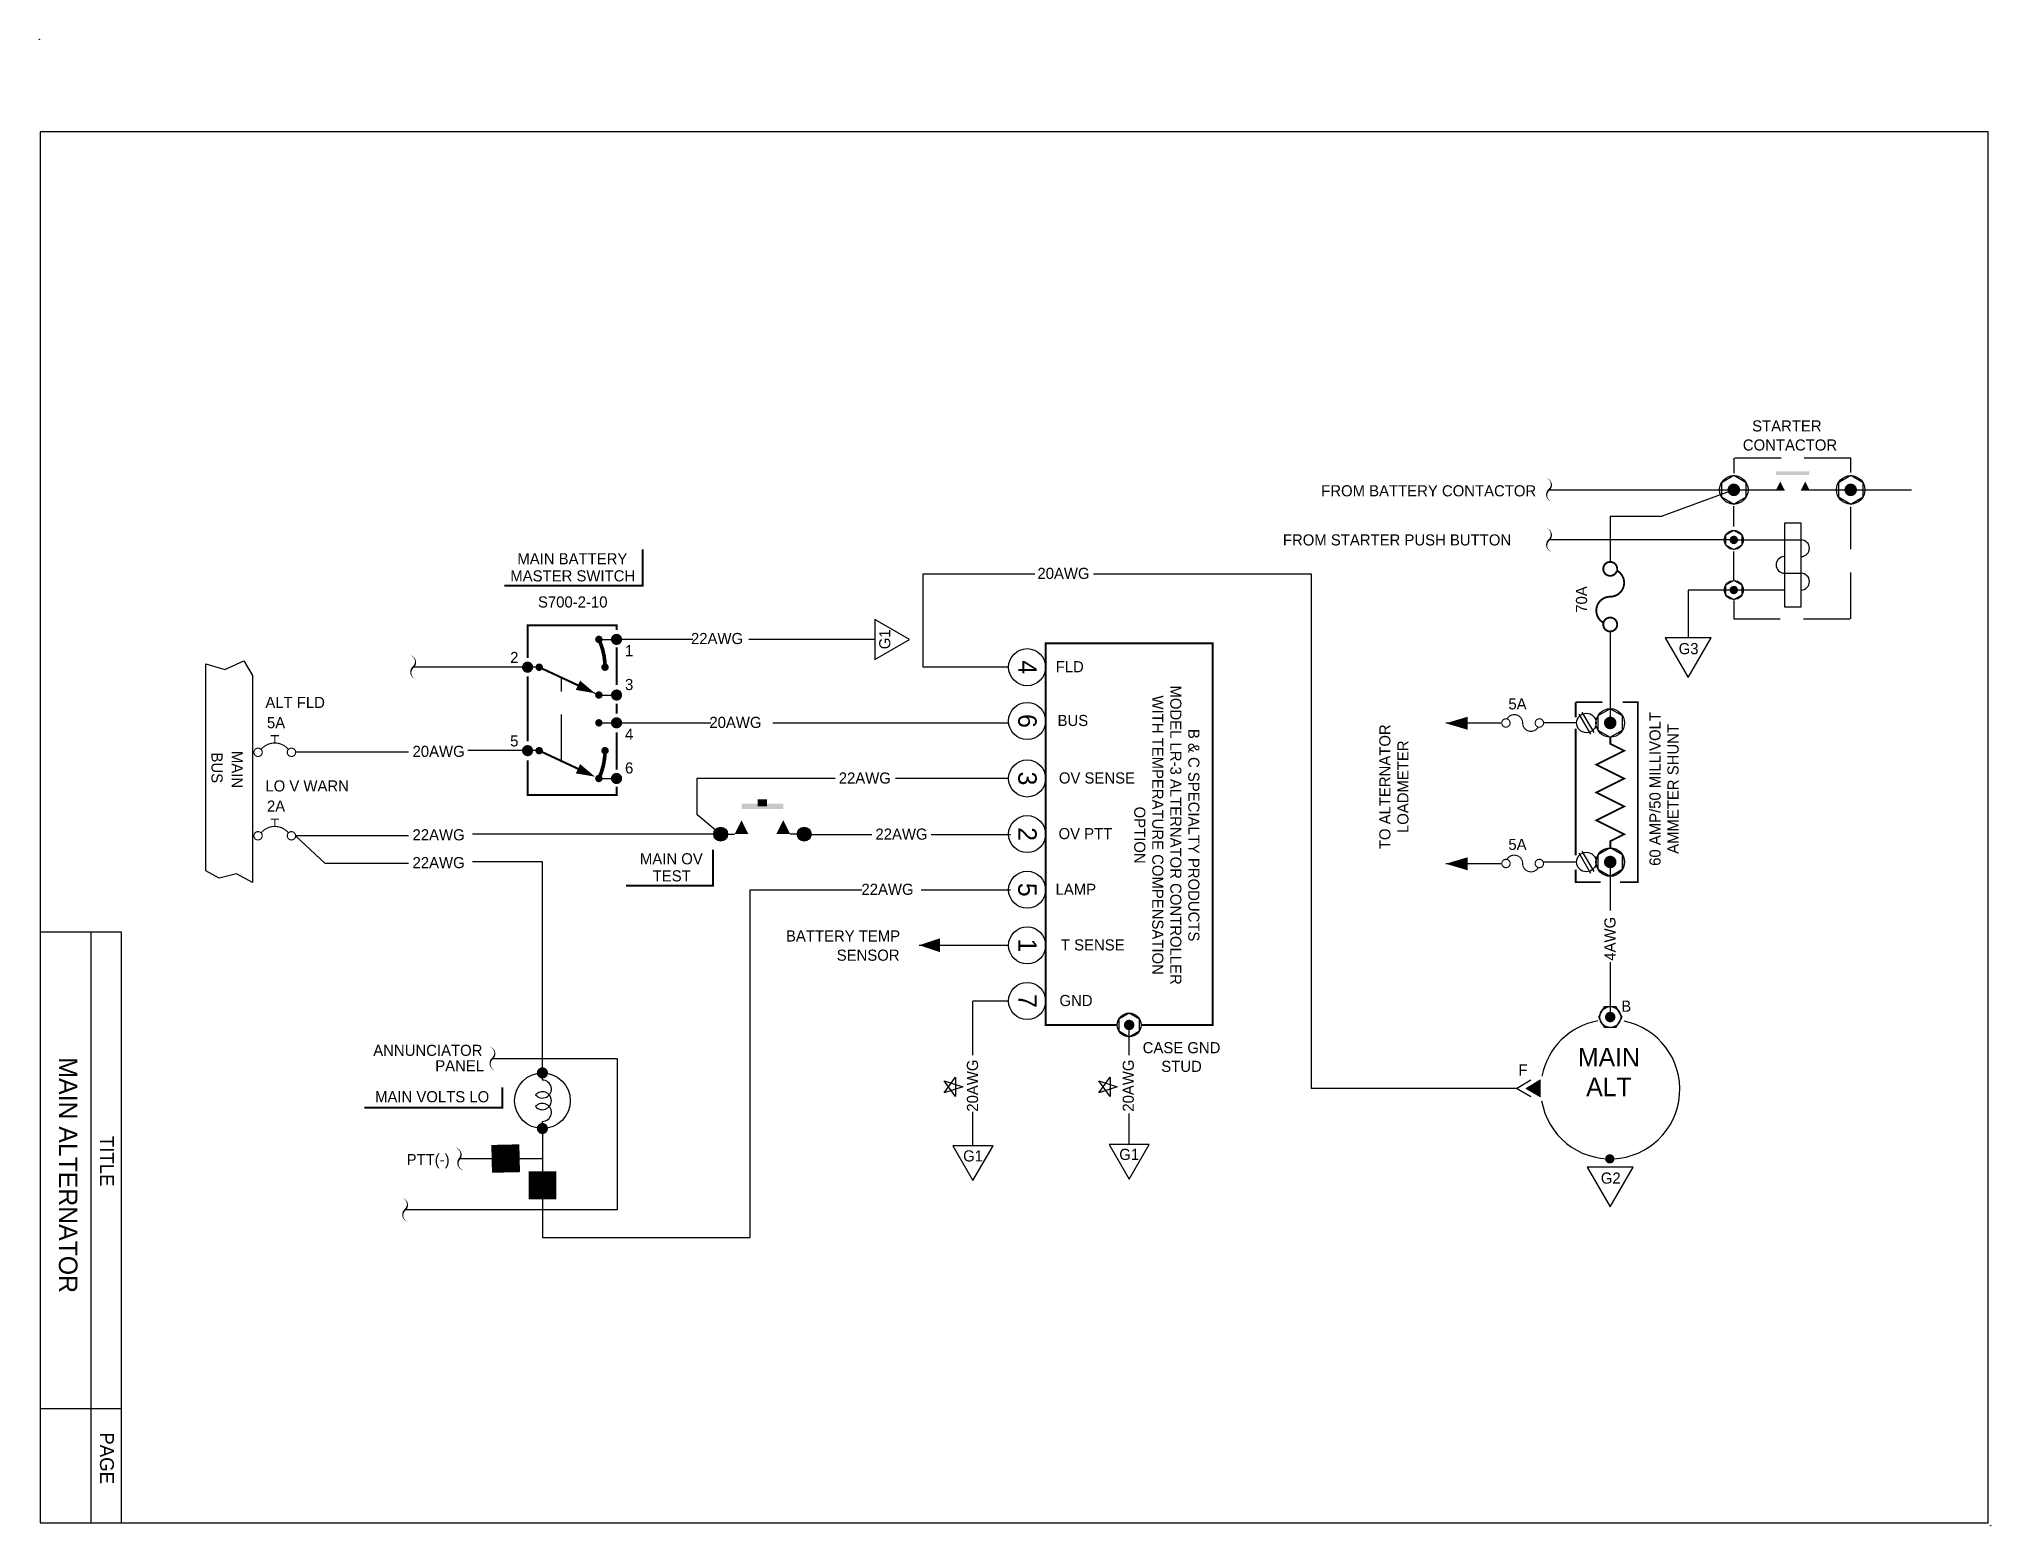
# Model space of a CAD drawing. Header units: inches. Extents: x 0 to 10.5, y 0 to 8.
import ezdxf
from ezdxf.enums import TextEntityAlignment as Align

# ---------------------------------------------------------------- set-up
doc = ezdxf.new("R2010")
doc.units = ezdxf.units.IN
doc.header["$MEASUREMENT"] = 0
doc.linetypes.add('HIDDEN', pattern=[0.375, 0.25, -0.125])

# ---------------------------------------------------------------- blocks, each defined once
blk = doc.blocks.new('S2TL1-10')
for p, q in [((0.3842998476689017, 0.5999610244477402), (0.4795713911348214, 0.5999610244477402)), ((0.06254022625092404, 0.4499999999999984), (-0.01499999999999968, 0.4499999999999984)), ((0.3842998476689017, 0.2999610244477413), (0.06254022625092404, 0.4499999999999993)), ((0.3842998476689017, 0.2999610244477413), (0.4795713911348214, 0.2999610244477413)), ((0.3842998476689017, 0.149961024447741), (0.4795713911348214, 0.149961024447741)), ((0.06254022625092404, 0), (-0.01499999999999968, 0)), ((0.3842998476689017, -0.1500389755522589), (0.4795713911348214, -0.1500389755522589))]:
    blk.add_line(p, q)
at = {"linetype": 'HIDDEN'}
blk.add_line((0.1821650436394542, -0.05578196845366645), (0.1821650436394542, 0.3942180315463331), dxfattribs=at)
at = {"const_width": 0.0110390673}
for points in [[(0, 0.4991622311380888), (0, 0.6757960130032563), (0.4795713911348214, 0.6757960130032563), (0.4795713911348214, 0.6511429115679288)], [(0.4795713911348214, 0.5572724913024394), (0.4795713911348214, 0.3538865807272125)], [(0.06254022625092404, 0.4499999999999993), (0.3017898610279852, 0.3384360630926686)], [(0, 0.04992521986753262), (0, 0.4008217908599572)], [(0.4795713911348214, 0.2533111304427598), (0.4795713911348214, 0.1996708902910513)], [(0.06254022625092404, 0), (0.3017898610279852, -0.1115639369073307)], [(0.4795713911348214, 0.09909544000659865), (0.4795713911348214, -0.1020554605623072)], [(0, -0.05288524042324139), (0, -0.2384590623136935), (0.4795713911348214, -0.2384590623136935), (0.4795713911348214, -0.1945783528546885)]]:
    blk.add_lwpolyline(points, dxfattribs=at)
for points, const_width in [([(0.3742998476689019, 0.5999610244477402, 1), (0.3942998476689015, 0.5999610244477402, 1)], 0.02), ([(0.4645713911348217, 0.5999610244477402, 1), (0.4945713911348211, 0.5999610244477402, 1)], 0.03), ([(-0.01499999999999968, 0.4499999999999984, 1), (0.01499999999999968, 0.4499999999999984, 1)], 0.03), ([(0.05254022625092425, 0.4499999999999984, 1), (0.07254022625092382, 0.4499999999999984, 1)], 0.02), ([(0.4075297441769603, 0.4499293523069499, 1), (0.4275297441769599, 0.4499293523069499, 1)], 0.02), ([(0.3742998476689019, 0.2999610244477413, 1), (0.3942998476689015, 0.2999610244477413, 1)], 0.02), ([(0.4645713911348217, 0.2999610244477413, 1), (0.4945713911348211, 0.2999610244477413, 1)], 0.03), ([(0.3742998476689019, 0.149961024447741, 1), (0.3942998476689015, 0.149961024447741, 1)], 0.02), ([(0.4645713911348217, 0.149961024447741, 1), (0.4945713911348211, 0.149961024447741, 1)], 0.03), ([(-0.01499999999999968, 0, 1), (0.01499999999999968, 0, 1)], 0.03), ([(0.05254022625092425, 0, 1), (0.07254022625092382, 0, 1)], 0.02), ([(0.407529751206881, -8.881784197001252e-16, 1), (0.4275297512068805, -8.881784197001252e-16, 1)], 0.02), ([(0.3742998476689019, -0.1500389755522589, 1), (0.3942998476689015, -0.1500389755522589, 1)], 0.02), ([(0.4645713911348217, -0.1500389755522589, 1), (0.4945713911348211, -0.1500389755522589, 1)], 0.03)]:
    blk.add_lwpolyline(points, format="xyb", close=True, dxfattribs=dict(const_width=const_width))
at = {"const_width": 0.02}
for points in [[(0.3842699970349495, 0.5998837605869438, -0.1094674618432523), (0.4175297441769601, 0.4499293523069499, -0.1094674618432523)], [(0.4175297512068807, -8.881784197001252e-16, -0.1094674618432523), (0.3842998476689088, -0.149961024447725, -0.1094674618432523)]]:
    blk.add_lwpolyline(points, format="xyb", dxfattribs=at)
for points in [[(0.3632296119820788, 0.3097862367076392, 0, 0.05519533649999999, 0), (0.2716940650413555, 0.3524699632395052, 0.05519533649999999, 0.05519533649999999, 0)], [(0.3632296119820788, -0.140213763292361, 0, 0.05519533649999999, 0), (0.2716940650413555, -0.09753003676049499, 0.05519533649999999, 0.05519533649999999, 0)]]:
    blk.add_lwpolyline(points, format="xyseb")
for s, p in [('2', (-0.07154786356330689, 0.4725569742677891)), ('1', (0.5476679523527164, 0.5090297782851234)), ('3', (0.5476679523527164, 0.3266657581984518)), ('4', (0.5476679523527164, 0.05902977828512412)), ('5', (-0.07154786356330689, 0.0225569742677898)), ('6', (0.5476679523527164, -0.1233342418015484))]:
    blk.add_text(s, height=0.06).set_placement(p, align=Align.CENTER)
blk = doc.blocks.new('LAMP')
for p, q in [((0, 0), (0.03877701951980583, 0)), ((0.2612229804801958, 0), (0.3000000000000007, 0))]:
    blk.add_line(p, q)
at = {"const_width": 0.03}
for points in [[(-0.01499999999999968, 0, 1), (0.01499999999999968, 0, 1)], [(0.285000000000001, 0, 1), (0.3150000000000004, 0, 1)]]:
    blk.add_lwpolyline(points, format="xyb", close=True, dxfattribs=at)
blk.add_circle((0.1500000000000004, 0), 0.15)
for centre, start, end in [((0.08719172867000857, 0), 180, 49.56020690844326), ((0.1500000000000004, 0), 130.4397930915567, 49.56020690844189), ((0.212808271329993, 0), 130.4397930915589, 0)]:
    blk.add_arc(centre, 0.04841470915020239, start, end)
blk = doc.blocks.new('CUTOFF')
at = {"color": 7}
blk.add_lwpolyline([(-0.1278728342885813, -0.02914608058412682, 0, 0.02, -0.591879645207404), (0, 0, 0.02, 0, 0.591879645207404), (0.1278728342885955, 0.02914608058414103, 0, 0, 0.591879645207404)], format="xyseb", dxfattribs=at)
blk = doc.blocks.new('DIODE')
blk.add_lwpolyline([(0, 0, 0.15, 0.15, 0), (0, -0.02324600182806336, 0, 0.15, 0), (0, -0.1510990118823976, 0.15, 0.15, 0)], format="xyseb")
blk = doc.blocks.new('CB')
at = {"const_width": 0.01}
for points in [[(-0.3047399613886519, -0.03719923071831133, 273.9696988207883), (-0.3052825490245326, -0.0371260646420204, 273.9696988207883)], [(-0.02704903082498689, 0.02597306164975421, 0.4727572666355321), (-0.2729509691754153, 0.02597306164926749, 0.4727572666355321)], [(-0.005842398127015258, -0.03704208935961262, 692.0208592420624), (-0.006056408857205042, -0.03700770070883053, 692.0208592420624)]]:
    blk.add_lwpolyline(points, format="xyb", dxfattribs=at)
for points in [[(-0.1875, 0.1499999999999986), (-0.1125000000000007, 0.1499999999999986)], [(-0.1500000000000021, 0.08409902576697448), (-0.1500000000000021, 0.1499999999999986)]]:
    blk.add_lwpolyline(points, dxfattribs=at)
blk = doc.blocks.new('BBCP')
at = {"color": 7}
blk.add_line((0.8335704026305777, -0.002809025204616233), (0.2235129880566475, -0.002809025204616233), dxfattribs=at)
at = {"color": 7, "xscale": 0.6, "yscale": 0.6, "zscale": 0.6}
blk.add_blockref('CB', (0.2023239641953865, -0.002809025204616233), dxfattribs=at)
blk = doc.blocks.new('5PSTAR')
at = {"color": 7}
blk.add_lwpolyline([(0.05088645330328134, -0.00491099926773586), (-0.04877756179683601, -0.03729380077941968), (0.01281818699031945, 0.04748547422910931), (0.01281818699031945, -0.05730747276458104), (-0.04877756179683956, 0.02747180224394441), (0.05088645330328134, -0.00491099926773586)], dxfattribs=at)
blk = doc.blocks.new('G1')
blk.add_lwpolyline([(-0.10814064147376, 0), (0, -0.1873050853956357), (0.1081406414737529, 0)], close=True)
blk.add_text('G1', height=0.06).set_placement((0.0003153238489090882, -0.08411461235873219), align=Align.CENTER)
blk = doc.blocks.new('ARROWHEAD', base_point=(5.399999999999999, 17.1))
blk.add_lwpolyline([(5.399999999999999, 17.1, 0, 0.075, 0), (5.2875, 17.1, 0.075, 0.075, 0)], format="xyseb")
blk = doc.blocks.new('SPADETERM')
at = {"color": 7}
for p, q in [((0, 0), (-0.09778629398190475, 0.0564569431535098)), ((-0.09778629398190475, -0.0564569431535098), (0, 0)), ((0.06509466086077254, 0), (-0.03269163312113221, 0.0564569431535098)), ((-0.03269163312113221, -0.0564569431535098), (0.06509466086077254, 0))]:
    blk.add_line(p, q, dxfattribs=at)
blk = doc.blocks.new('SPADTERM')
at = {"color": 7, "xscale": 0.8, "yscale": 0.8, "zscale": 0.8, "rotation": 270}
blk.add_blockref('SPADETERM', (0, 0.05207572868861732), dxfattribs=at)
blk = doc.blocks.new('DOT')
at = {"color": 7, "const_width": 0.025}
blk.add_lwpolyline([(-0.01249999999999929, 0, 1), (0.01249999999999929, 0, 1)], format="xyb", close=True, dxfattribs=at)
blk = doc.blocks.new('FUSE')
at = {"const_width": 0.01}
blk.add_lwpolyline([(0.1404259733037172, -0.03625724772812688, -729.2147678623838), (0.1406250000000036, -0.03630921887069505, -0.7745966692415445), (0, 0, 0.7745966692414826), (-0.1406250000000036, 0.03630921887069505, 55.55771820439573), (-0.1380376597728556, 0.03554085559310494, 55.55771820439573)], format="xyb", dxfattribs=at)

msp = doc.modelspace()

# ---------------------------------------------------------------- linework, layer by layer
at = {"color": 7}
for p, q in [((8.139773782053922, 5.586886655212798), (9.135564997972862, 5.586886655212798)), ((9.135564997972862, 5.586886655212798), (8.749050942340856, 5.445241313743271)), ((9.765564997972858, 5.586886655212798), (10.09295021645313, 5.586886655212798)), ((8.469459704303501, 5.445241313743271), (8.469459704303501, 5.197578255134093)), ((8.469459704303501, 5.445241313743271), (8.749050942340856, 5.445241313743271)), ((9.135564997972862, 5.316886655212794), (8.139465189903202, 5.316886655212794)), ((4.766471531902956, 5.134027294582015), (5.367159736978655, 5.134027294582015)), ((4.766471531902956, 4.630578082055539), (4.766471531902956, 5.134027294582015)), ((5.684673510026498, 5.134027294582015), (6.856895353355865, 5.134027294582015)), ((6.856895353355865, 5.134027294582015), (6.856895353355865, 2.35970947030675)), ((9.135564997972862, 5.046886655212798), (8.88902176829159, 5.046886655212798)), ((8.88902176829159, 5.046886655212798), (8.88902176829159, 4.789316365590958)), ((3.523541788127202, 4.780578082055538), (3.134083734625738, 4.780578082055538)), ((4.504663478136683, 4.780578082055538), (3.825580751832588, 4.780578082055538)), ((8.469459704303501, 4.824308420822067), (8.469459704303501, 4.310394712129597)), ((0.8993532976571768, 3.532398147911383), (0.8993532976571768, 4.648855727419237)), ((0.8993532976571768, 4.648855727419237), (1.001651595622146, 4.617406218137326)), ((1.001651595622146, 4.617406218137326), (1.103949893587114, 4.664580482060192)), ((1.103949893587114, 4.664580482060192), (1.151164492647869, 4.585956708855415)), ((2.633384094281224, 4.630617057607797), (2.016615600766015, 4.630617057607797)), ((5.226174189301977, 4.630578082055539), (4.766471531902956, 4.630578082055539)), ((1.151164492647869, 4.585956708855415), (1.151164492647869, 3.469499129347561)), ((3.131617506505128, 4.330578082055535), (3.621966893195575, 4.330578082055535)), ((3.956271137409649, 4.330578082055535), (5.226174189301977, 4.330578082055535)), ((7.880069241383657, 4.328341410188221), (7.582461768940069, 4.328341410188221)), ((4.29109430514819, 4.030578082055538), (3.545345125943994, 4.030578082055538)), ((3.545345125943994, 4.030578082055538), (3.545345125943994, 3.835751731653783)), ((5.226174189301977, 4.030578082055538), (4.617470624477226, 4.030578082055538)), ((3.645075787709471, 3.754332332115272), (3.545345125943994, 3.835751731653783)), ((1.381809688174668, 3.721598809587739), (1.542694772257558, 3.571598809587739)), ((3.674124638892179, 3.730617057607798), (2.336686210238055, 3.730617057607798)), ((4.161540291082742, 3.728103301224468), (4.488803037049435, 3.728103301224468)), ((4.808902888699064, 3.728103301224468), (5.236003599029216, 3.728103301224468)), ((2.71346110472983, 3.580617057607798), (2.336686210238055, 3.580617057607798)), ((2.71346110472983, 2.443040140690138), (2.71346110472983, 3.580617057607798)), ((0.9701751962483094, 3.493086261308996), (0.8993532976571768, 3.532398147911383)), ((1.06460439436982, 3.516673393270429), (0.9701751962483094, 3.493086261308996)), ((1.151164492647869, 3.469499129347561), (1.06460439436982, 3.516673393270429)), ((1.991867102748598, 3.571598809587739), (1.542694772257558, 3.571598809587739)), ((7.880069241383657, 3.570687956995569), (7.582461768940069, 3.570687956995569)), ((8.469459704303501, 3.564959615454914), (8.469459704303501, 3.319579621259098)), ((3.833488804837273, 1.556220503866456), (3.833488804837273, 3.430578082055543)), ((3.833488804837273, 3.430578082055543), (4.435453061774494, 3.430578082055543)), ((4.755552913424124, 3.430578082055543), (5.236003599029216, 3.430578082055543)), ((0.444135094073018, 3.201724300846024), (0.006000076759142384, 3.201724300846038)), ((0.2817599298945751, 0.01683511802018245), (0.2817599298945721, 3.201724300846024)), ((0.4441350940730174, 0.01683511802018245), (0.444135094073018, 3.201724300846024)), ((8.469459704303501, 3.040152568595392), (8.469459704303501, 2.744250939876093)), ((5.226174189301975, 2.830578082055542), (5.034438031492261, 2.830578082055542)), ((5.034438031492261, 2.537944974160229), (5.034438031492261, 2.830578082055542)), ((5.876154835221396, 2.537944974160229), (5.876154835221396, 2.701507269723496)), ((0.2817599298945765, 0.01683511802018245), (0.2817599298945765, 2.441518757915418)), ((7.96341686140539, 2.35970947030675), (6.856895353355865, 2.35970947030675)), ((5.034438031492261, 2.049656889204901), (5.034438031492261, 2.233237000612288)), ((5.876154835221396, 2.057743425646823), (5.876154835221396, 2.224404863503661)), ((2.71346110472983, 2.143040140690137), (2.71346110472983, 1.556220503866456)), ((2.71346110472983, 1.979446835834914), (2.266196079367441, 1.979446835834914)), ((2.71346110472983, 1.556220503866456), (3.833488804837273, 1.556220503866456)), ((0.4441350940730175, 0.6317037704392163), (0.006000076759141913, 0.6317037704392163)), ((0.4441350940730189, 0.6317037704392163), (0.006000076759143269, 0.6317037704392163))]:
    msp.add_line(p, q, dxfattribs=at)
for p, q in [((9.15665615662938, 5.586886655212798), (9.408169987293268, 5.586886655212798)), ((9.49816998729318, 5.586886655212798), (9.765564997972858, 5.586886655212798)), ((9.49816998729318, 5.406886655212443), (9.408169987293268, 5.406886655212443)), ((9.408169987293268, 5.406886655212443), (9.408169987293268, 4.956886655212887)), ((9.49816998729318, 4.956886655212887), (9.49816998729318, 5.406886655212443)), ((9.136167411676906, 5.316886655212524), (9.49816998729318, 5.316886655212524)), ((9.408169987293268, 5.136886655212709), (9.49816998729318, 5.136886655212709)), ((9.408169987293268, 5.046886655212798), (9.135564997972862, 5.046886655212798)), ((9.408169987293268, 4.956886655212887), (9.49816998729318, 4.956886655212887)), ((8.28834786031666, 4.330041855075127), (8.114074136472743, 4.330041855075127)), ((8.36469136071234, 4.268777763443385), (8.301565544843902, 4.378114883796751)), ((8.382011868788032, 4.278777763443383), (8.318886052919593, 4.388114883796749)), ((2.633384094281224, 4.180617057607794), (2.310527880963148, 4.180617057607794)), ((3.711624638892181, 3.730617057607798), (3.749124638892182, 3.730617057607798)), ((4.086624638892181, 3.730617057607798), (4.049124638892179, 3.730617057607798)), ((8.28834786031666, 3.580041855075127), (8.111479123914824, 3.580041855075127)), ((8.36469136071234, 3.518777763443385), (8.301565544843902, 3.628114883796751)), ((8.382011868788032, 3.528777763443383), (8.318886052919593, 3.638114883796749)), ((4.74458686481052, 3.131348710164463), (5.224872510528142, 3.131348710164463))]:
    msp.add_line(p, q)
at = {"color": 3}
msp.add_lwpolyline([(0.0060000767591418, 0.01683511802019666), (10.50600007675914, 0.01683511802019488), (10.50600007675914, 7.516835118020195), (0.006000076759143177, 7.516835118020197)], close=True, dxfattribs=at)
at = {"color": 5, "linetype": 'HIDDEN'}
for points in [[(9.135564997972862, 5.757639878563371), (9.135564997972862, 5.676399351666387)], [(9.765564997972858, 5.679651575776024), (9.765564997972858, 5.757639878563371), (9.135696623680628, 5.757639878563371)], [(9.13404550373478, 5.49915313769095), (9.13404550373478, 5.389039790073472)], [(9.135564997972862, 4.990136733245794), (9.135564997972862, 4.891320315196982), (9.765564997972858, 4.891320315196982), (9.765564997972858, 5.495900913581306)], [(9.13404550373478, 5.254590892963979), (9.13404550373478, 5.101657883215399)]]:
    msp.add_lwpolyline(points, dxfattribs=at)
at = {"color": 7}
for points in [[(9.20213180160882, 5.625319017211115), (9.135564997972862, 5.663751379209426), (9.068998194336897, 5.625319017211115), (9.068998194336897, 5.54845429321448), (9.135564997972862, 5.510021931216162), (9.20213180160882, 5.54845429321448)], [(9.832131801608822, 5.625319017211115), (9.765564997972858, 5.663751379209426), (9.698998194336893, 5.625319017211115), (9.698998194336893, 5.54845429321448), (9.765564997972858, 5.510021931216162), (9.832131801608822, 5.54845429321448)], [(9.1799428670635, 5.342508229878337), (9.135564997972862, 5.368129804543887), (9.091187128882217, 5.342508229878337), (9.091187128882217, 5.291265080547252), (9.135564997972862, 5.265643505881709), (9.1799428670635, 5.291265080547252)], [(9.1799428670635, 5.072508229878341), (9.135564997972862, 5.098129804543884), (9.091187128882217, 5.072508229878341), (9.091187128882217, 5.021265080547256), (9.135564997972862, 4.995643505881706), (9.1799428670635, 5.021265080547256)], [(8.765432557975705, 4.789316365590958), (8.88902176829159, 4.575253574056527), (9.012610978607475, 4.789316365590958)], [(8.402892900667544, 4.291609493076809), (8.469459704303501, 4.253177131078491), (8.536026507939466, 4.291609493076809), (8.536026507939466, 4.368474217073445), (8.469459704303501, 4.406906579071762), (8.402892900667544, 4.368474217073445)], [(8.402892900667544, 3.541609493076809), (8.469459704303501, 3.503177131078491), (8.536026507939466, 3.541609493076809), (8.536026507939466, 3.618474217073445), (8.469459704303501, 3.656906579071762), (8.402892900667544, 3.618474217073445)], [(5.931627171584697, 2.73353423805543), (5.876154835221396, 2.765561206387364), (5.820682498858094, 2.73353423805543), (5.820682498858094, 2.66948030139157), (5.876154835221396, 2.637453333059636), (5.931627171584697, 2.66948030139157)], [(8.437432735971575, 2.799723276239394), (8.40540576763964, 2.7442509398761), (8.437432735971575, 2.688778603512791), (8.501486672635435, 2.688778603512791), (8.533513640967369, 2.7442509398761), (8.501486672635435, 2.799723276239394)], [(8.345897706835713, 1.934417975318926), (8.469486917151597, 1.720355183784495), (8.593076127467482, 1.934417975318926)]]:
    msp.add_lwpolyline(points, close=True, dxfattribs=at)
for points, const_width in [([(9.118689997972877, 5.586886655212798, 1), (9.15243999797284, 5.586886655212798, 1)], 0.03374999999996624), ([(9.74868999797288, 5.586886655212798, 1), (9.782439997972842, 5.586886655212798, 1)], 0.03374999999996624), ([(9.124314997972872, 5.316886655212794, 1), (9.146814997972845, 5.316886655212794, 1)], 0.0224999999999775), ([(9.124314997972872, 5.046886655212798, 1), (9.146814997972845, 5.046886655212798, 1)], 0.0224999999999775), ([(8.486334704303486, 4.330041855075127, 1), (8.452584704303524, 4.330041855075127, 1)], 0.03374999999996624), ([(8.486334704303486, 3.580041855075127, 1), (8.452584704303524, 3.580041855075127, 1)], 0.03374999999996624), ([(8.469459704303501, 2.730188439876105, 1), (8.469459704303501, 2.75831343987608, 1)], 0.02812499999997187), ([(5.862092335221408, 2.701507269723496, 1), (5.890217335221383, 2.701507269723496, 1)], 0.02812499999997187)]:
    msp.add_lwpolyline(points, format="xyb", close=True, dxfattribs=dict(const_width=const_width))
for points in [[(3.253558575521145, 5.2653019639984, 0, 0, 0), (2.508671622137966, 5.2653019639984, 0, 0, 0), (2.508671622137966, 5.070436623233423, 0.01125, 0.01125, 0), (3.253558575521145, 5.070436623233423, 0.01125, 0.01125, 0)], [(3.632952793473487, 3.64757721325493, 0, 0, 0), (3.163603540279162, 3.64757721325493, 0, 0, 0), (3.163603540279162, 3.452711872489953, 0.01125, 0.01125, 0), (3.632952793473487, 3.452711872489953, 0.01125, 0.01125, 0)], [(2.497798026431723, 2.364547436427547, 0, 0, 0), (1.752911073048544, 2.364547436427547, 0, 0, 0), (1.752911073048544, 2.256205678820465, 0.01125, 0.01125, 0), (2.497798026431723, 2.256205678820465, 0.01125, 0.01125, 0)]]:
    msp.add_lwpolyline(points, format="xyseb", close=True)
at = {"color": 7, "const_width": 0.01}
for points in [[(5.732873077041031, 4.759648894387578), (5.426156635221847, 4.759648894387578), (5.426156635221847, 2.701507269723496), (5.812100898557542, 2.701507269723496)], [(5.940208771885256, 2.701507269723496), (6.326153035220951, 2.701507269723496), (6.326153035220951, 4.759648894387578), (5.666222752058022, 4.759648894387578)]]:
    msp.add_lwpolyline(points, dxfattribs=at)
at = {"const_width": 0.01}
for points in [[(8.427352449983728, 4.441733302270553), (8.283145456510615, 4.441733302270553)], [(8.283145456510615, 4.441733302270553), (8.283145456510615, 4.361090053609981)], [(8.522125598893004, 3.471669189606242), (8.617822069609103, 3.471669189606242), (8.617822069609103, 4.441733302270553), (8.536341571229391, 4.441733302270553)], [(8.283145456510615, 4.29912842833966), (8.283145456510615, 3.616993032973827)], [(8.469459704303501, 3.65504185507513), (8.469459704303501, 3.692541855075124), (8.544459704303504, 3.730041855075125), (8.394459704303506, 3.805041855075128), (8.544459704303504, 3.880041855075124), (8.394459704303506, 3.955041855075127), (8.544459704303504, 4.03004185507513), (8.394459704303506, 4.105041855075125), (8.544459704303504, 4.180041855075128), (8.469459704303501, 4.21754185507513), (8.469459704303501, 4.255041855075124)], [(8.283145456510615, 3.538871980515079), (8.283145456510615, 3.471669189606242), (8.417875135092798, 3.471669189606242)]]:
    msp.add_lwpolyline(points, dxfattribs=at)
at = {"color": 7}
for points in [[(7.582461768940069, 4.328341410188221, 0, 0.07, 0), (7.700629451135304, 4.328341410188221, 0.07, 0.07, 0)], [(7.582461768940069, 3.570687956995569, 0, 0.07, 0), (7.700629451135304, 3.570687956995569, 0.07, 0.07, 0)]]:
    msp.add_lwpolyline(points, format="xyseb", dxfattribs=at)
at = {"color": 7, "const_width": 0.0375}
for points in [[(3.655374638892182, 3.730617057607798, 1), (3.692874638892183, 3.730617057607798, 1)], [(4.105374638892185, 3.730617057607798, 1), (4.142874638892179, 3.730617057607798, 1)]]:
    msp.add_lwpolyline(points, format="xyb", close=True, dxfattribs=at)
at = {"color": 7}
msp.add_lwpolyline([(2.443995933555228, 2.520434801473346), (3.117093709840753, 2.520434801473346), (3.117093709840753, 1.704708663875278), (1.973248761364441, 1.704708663875278)], dxfattribs=at)
for centre, radius in [((0.001000076759140711, 8.016835118020197), 0.001), ((0.001000076759140711, 8.016835118020197), 0.001), ((9.135564997972862, 5.586886655212798), 0.07686472399663248), ((9.765564997972858, 5.586886655212798), 0.07686472399663248), ((9.135564997972862, 5.316886655212794), 0.05124314933108796), ((9.135564997972862, 5.046886655212798), 0.05124314933108796), ((8.469459704303501, 4.330041855075127), 0.07686472399663248), ((8.469459704303501, 3.580041855075127), 0.07686472399663248), ((5.876154835221396, 2.701507269723496), 0.06405393666385996), ((8.469459704303501, 2.7442509398761), 0.05624999999994455), ((10.52069847728958, 0.0009999454623663695), 0.001), ((10.52069847728958, 0.0009999454623681459), 0.001)]:
    msp.add_circle(centre, radius, dxfattribs=at)
for centre, radius in [((5.326174189301977, 4.630578082055539), 0.1), ((5.326174189301977, 4.340660804762994), 0.1), ((8.340867526300888, 4.330041855075127), 0.05251966598422797), ((5.326174189301977, 4.030578082055538), 0.1), ((5.326174189301977, 3.730578082055541), 0.1), ((3.674124638892179, 3.730617057607798), 0.03749999999999964), ((4.124124638892182, 3.730617057607798), 0.03749999999999964), ((8.340867526300888, 3.580041855075127), 0.05251966598422797), ((8.469459704303501, 3.580041855075127), 0.07499999999999973), ((5.326174189301977, 3.430578082055543), 0.1), ((5.326174189301977, 3.130578082055539), 0.1), ((5.326174189301977, 2.830578082055542), 0.1)]:
    msp.add_circle(centre, radius)
for centre, radius, start, end in [((9.49816998729318, 5.271886655212572), 0.04499999999995458, 270, 90), ((9.408169987293268, 5.181886655212661), 0.04499999999995511, 90, 270), ((9.49816998729318, 5.09188665521275), 0.04499999999995458, 270, 90)]:
    msp.add_arc(centre, radius, start, end)
for start, end in [(189.5288726264197, 78.47662340073994), (100.3237550180997, 169.0232062297209)]:
    msp.add_arc((8.469459704303501, 2.354560586019947), 0.374999999999625, start, end, dxfattribs=at)
for points in [[(9.408169987293268, 5.586886655212798), (9.385669987293289, 5.631886655212757), (9.36316998729331, 5.586886655212798)], [(9.49816998729318, 5.586886655212798), (9.520669987293159, 5.631886655212757), (9.543169987293131, 5.586886655212798)], [(3.749124638892182, 3.730617057607798), (3.824124638892185, 3.730617057607798), (3.786624638892183, 3.805617057607801)], [(4.049124638892179, 3.730617057607798), (4.049124638892179, 3.730617057607798), (3.974124638892183, 3.730617057607798), (4.011624638892185, 3.805617057607801)]]:
    msp.add_solid(points)
msp.add_solid([(8.015492590094011, 2.35970947030675), (8.093721625279533, 2.314543915783947), (8.093721625279533, 2.404875024829554)], dxfattribs=at)
for points in [[(9.36316998729331, 5.685886655212695), (9.36316998729331, 5.667886655212715), (9.543169987293131, 5.685886655212695), (9.543169987293131, 5.667886655212715)], [(4.011624638892185, 3.865617057607803), (4.011624638892185, 3.895617057607797), (3.786624638892183, 3.865617057607803), (3.786624638892183, 3.895617057607797)], [(3.874124638892182, 3.880617057607804), (3.924124638892179, 3.880617057607804), (3.874124638892182, 3.918117057607798), (3.924124638892179, 3.918117057607798)]]:
    msp.add_trace(points)

# ---------------------------------------------------------------- block references
for name, p, xscale, yscale, zscale, rotation in [('CUTOFF', (8.139465189903202, 5.586886655212798), 0.5, 0.5, 0.5, 90), ('CUTOFF', (8.139465189903202, 5.316886655212794), 0.5, 0.5, 0.5, 90), ('CUTOFF', (2.016615600766015, 4.630617057607797), 0.5, 0.5, 0.5, 90), ('FUSE', (7.997291590566693, 4.329878807103407), 0.6, 0.5999999999999996, 0.6, 180), ('FUSE', (7.997291590566693, 3.572225353910754), 0.6, 0.5999999999999996, 0.6, 180), ('CUTOFF', (2.443995933555228, 2.520434801473346), 0.5, 0.5, 0.5, 90), ('CUTOFF', (2.266196079367441, 1.979446835834914), 0.5000000000000008, 0.5, 0.5, 99.09791939086601), ('CUTOFF', (1.973248761364441, 1.704708663875278), 0.5, 0.5, 0.5, 90)]:
    msp.add_blockref(name, p, dxfattribs=dict(at, xscale=xscale, yscale=yscale, zscale=zscale, rotation=rotation))
for name, p, rotation in [('FUSE', (8.469343628474787, 5.010841785461988), 270), ('G1', (4.504663478136683, 4.780578082055538), 90), ('LAMP', (2.71346110472983, 2.143040140690137), 90), ('DIODE', (2.439759817508381, 1.979446835834914), 91.3030654899846), ('DIODE', (2.71346110472983, 1.761087396754236), 180)]:
    msp.add_blockref(name, p, dxfattribs=dict(at, rotation=rotation))
for name, p in [('S2TL1-10', (2.633384094281224, 4.180617057607794)), ('5PSTAR', (4.927951406026944, 2.372835232028361)), ('5PSTAR', (5.761132241762851, 2.372835232028361)), ('G1', (5.034438031492261, 2.049656889204901)), ('G1', (5.876154835221396, 2.057743425646823)), ('DOT', (8.467182659906177, 1.979567499325629))]:
    msp.add_blockref(name, p, dxfattribs=at)
for p in [(1.15829670011802, 4.174407834792358), (1.15829670011802, 3.724407834792355)]:
    msp.add_blockref('BBCP', p)
at = {"xscale": -1}
msp.add_blockref('ARROWHEAD', (4.74458686481052, 3.131348710164463), dxfattribs=at)
at = {"color": 7, "xscale": -1, "rotation": 270}
msp.add_blockref('SPADTERM', (7.96341686140539, 2.35970947030675), dxfattribs=at)

# ---------------------------------------------------------------- texts
for s, height, p in [('STARTER', 0.05999999999994, (9.234404656618976, 5.901740380645702)), ('CONTACTOR', 0.05999999999994, (9.18427410079436, 5.798883237788669)), ('20AWG', 0.05999961599994003, (5.381755621973474, 5.1065051452922)), ('22AWG', 0.05999961599994003, (3.514295538248879, 4.755322808841388)), ('ALT FLD', 0.06, (1.220110536810315, 4.410483093947942)), ('5A', 0.05999999999994, (7.920339252077415, 4.402770539798064)), ('5A', 0.06, (1.228499322584794, 4.30152224694184)), ('20AWG', 0.05999961599994003, (3.613443163310533, 4.303055932765719)), ('20AWG', 0.05999961599994003, (2.013332630145326, 4.146885685502543)), ('LO V WARN', 0.06, (1.220110536810315, 3.960483093947946)), ('22AWG', 0.05999961599994003, (4.310814679820458, 4.003055932765722)), ('2A', 0.06, (1.228499322584794, 3.851522246941837)), ('22AWG', 0.05999961599994003, (2.013332630145326, 3.69688568550254)), ('22AWG', 0.05999961599994003, (4.508523411721695, 3.700581151934653)), ('5A', 0.05999999999994, (7.920339252077415, 3.645117086605412)), ('22AWG', 0.05999961599994003, (2.013332630145326, 3.54688568550254)), ('22AWG', 0.05999961599994003, (4.433205799568844, 3.403055932765728)), ('BATTERY TEMP', 0.06, (4.026369177812525, 3.151496119643657)), ('SENSOR', 0.06, (4.299896562573108, 3.047852126631373))]:
    msp.add_text(s, height=height).set_placement(p)
at = {"color": 7}
for s, p in [('FROM BATTERY CONTACTOR', (8.070390074213975, 5.551770474078964)), ('PTT(-)', (2.213162714935487, 1.945727162333698))]:
    msp.add_text(s, height=0.06, dxfattribs=at).set_placement(p, align=Align.RIGHT)
for s, p in [('FROM STARTER PUSH BUTTON', (6.704933424807479, 5.287057178563927)), ('B', (8.528994848712193, 2.772803064958882))]:
    msp.add_text(s, height=0.06, dxfattribs=at).set_placement(p)
for s, height, p in [('MAIN BATTERY', 0.05999999999994002, (2.874743683166143, 5.185344996892152)), ('MASTER SWITCH', 0.05999999999994002, (2.876883464652073, 5.093273006467118)), ('S700-2-10', 0.05999999999994002, (2.876883464652073, 4.95244731864965)), ('G3', 0.06, (8.891816652697207, 4.700803701430653)), ('MAIN OV', 0.05999999999994002, (3.408439013224243, 3.567620246148682)), ('TEST', 0.05999999999994002, (3.410578794710173, 3.475548255723648)), ('ANNUNCIATOR', 0.05999999999994002, (2.095813217577324, 2.534611793229065)), ('MAIN', 0.1, (8.462451489403739, 2.478134046734869)), ('PANEL', 0.05999999999994002, (2.267270599672865, 2.451271351926476)), ('F', 0.06, (7.999264749055923, 2.428780458626864)), ('MAIN VOLTS LO', 0.05999999999994002, (2.118983134076721, 2.284590469321298)), ('ALT', 0.1, (8.462451489403739, 2.317486226378872)), ('G2', 0.06, (8.472281801557214, 1.845905311158621))]:
    msp.add_text(s, height=height, dxfattribs=at).set_placement(p, align=Align.CENTER)
for s, height, rotation, p in [('70A', 0.05999999999994, 90, (8.344537832811445, 4.924248177741323)), ('BUS', 0.06, 270, (0.9295013213614727, 4.170754774873345)), ('MAIN', 0.06, 270, (1.038462168367575, 4.179143560647823)), ('4AWG', 0.05999999999994, 90, (8.497969127273505, 3.048170566902261)), ('20AWG', 0.05999999999994, 90, (5.061635996743529, 2.233967492681476)), ('20AWG', 0.05999999999994, 90, (5.90140234638886, 2.233967492681476))]:
    msp.add_text(s, height=height, rotation=rotation).set_placement(p)
for s, height, p in [('4', 0.1, (5.278037788965445, 4.630578082055539)), ('MODEL LR-3 ALTERNATOR CONTROLLER', 0.06, (6.097743595402424, 3.724964775935394)), ('WITH TEMPERATURE COMPENSATION', 0.06, (6.000600738259561, 3.724964775935394)), ('6', 0.1, (5.278037788965445, 4.340660804762994)), ('B & C SPECIALTY PRODUCTS', 0.06, (6.19488645254528, 3.724964775935394)), ('3', 0.1, (5.278037788965445, 4.030578082055538)), ('OPTION', 0.06, (5.903457881116704, 3.724964775935394)), ('2', 0.1, (5.278037788965445, 3.730578082055541)), ('5', 0.1, (5.278037788965445, 3.430578082055543)), ('1', 0.1, (5.278037788965445, 3.130578082055539)), ('7', 0.1, (5.278037788965445, 2.830578082055542)), ('MAIN ALTERNATOR', 0.1, (0.1070893483909856, 1.891351763724734)), ('TITLE', 0.07499951999992503, (0.3285100268161318, 1.967041613139088)), ('PAGE', 0.07499951999992503, (0.3285100268161316, 0.3655318254398452)), ('PAGE', 0.07499951999992503, (0.3285100268161316, 0.3655318254398452)), ('PAGE', 0.07499951999992503, (0.3285100268161329, 0.3655318254398452)), ('PAGE', 0.07499951999992503, (0.3285100268161329, 0.3655318254398452))]:
    msp.add_text(s, height=height, rotation=270).set_placement(p, align=Align.CENTER)
for s, height, p in [('FLD', 0.05999961599994003, (5.555920201922088, 4.603359921731521)), ('BUS', 0.05999961599994003, (5.572834873932759, 4.313442644438975)), ('OV SENSE', 0.05999961599994003, (5.702514026014565, 4.003359921731519)), ('OV PTT', 0.05999961599994003, (5.640493561975443, 3.703359921731515)), ('LAMP', 0.05999961599994003, (5.58876898524716, 3.403359921731525)), ('T SENSE', 0.05999961599994003, (5.67996113000034, 3.103359921731514)), ('GND', 0.05999961599994003, (5.58974954594343, 2.803359921731516)), ('CASE GND', 0.06, (6.15860878999236, 2.549035825621605)), ('STUD', 0.06, (6.15860878999236, 2.44837912272305))]:
    msp.add_text(s, height=height).set_placement(p, align=Align.CENTER)
for s, p in [('TO ALTERNATOR', (7.284590302209521, 3.986123921377473)), ('60 AMP/50 MILLIVOLT', (8.740784448262557, 3.974198100652355)), ('AMMETER SHUNT', (8.837927305405413, 3.974198100652355)), ('LOADMETER', (7.381733159352377, 3.986123921377473))]:
    msp.add_text(s, height=0.06, rotation=90, dxfattribs=at).set_placement(p, align=Align.CENTER)

doc.saveas('drawing.dxf')
